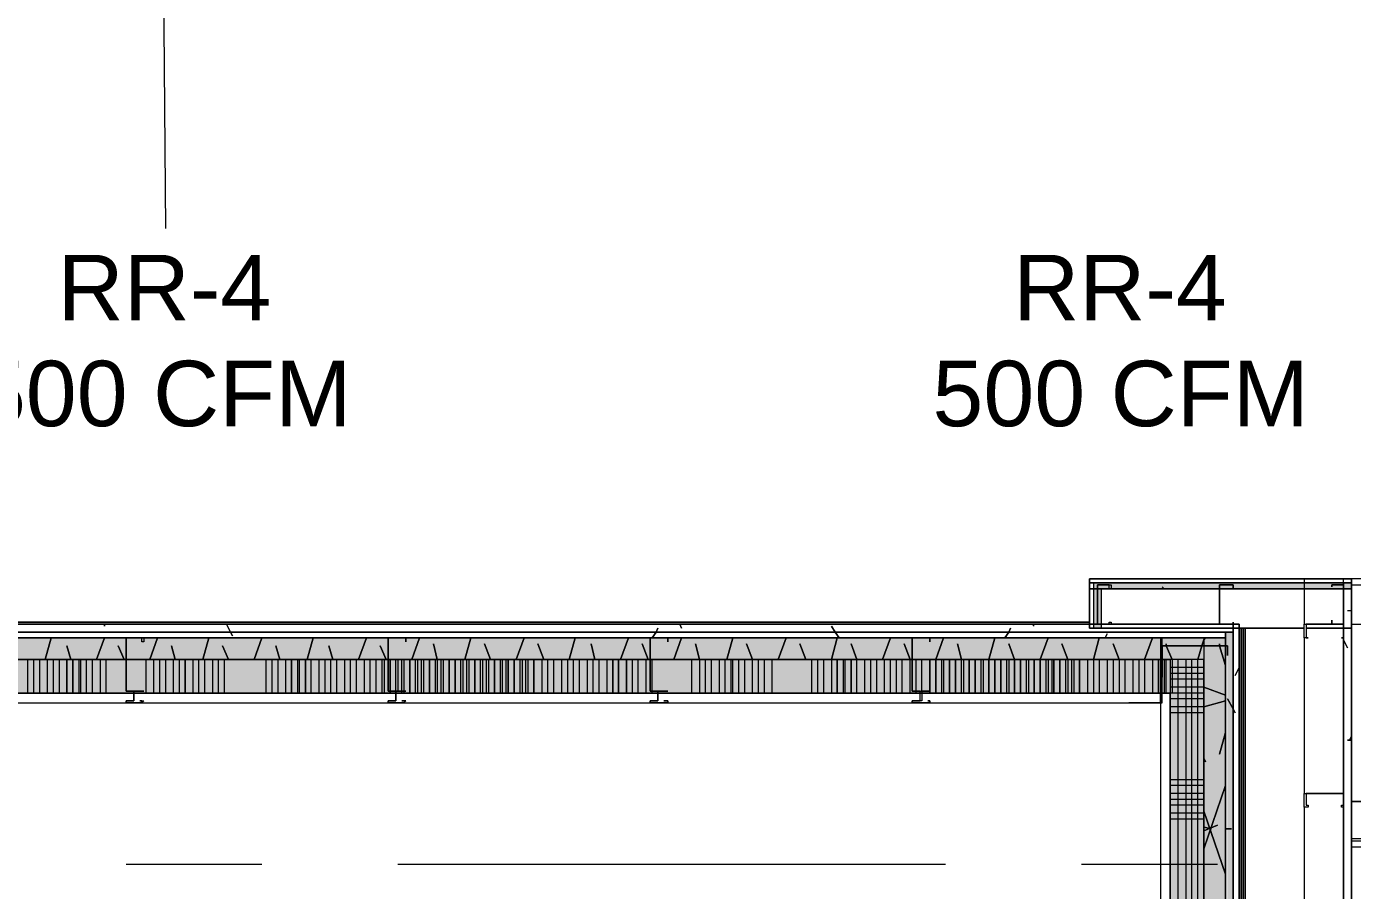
# Model space of a CAD drawing. Header units: metres. Extents: x 98 to 337, y -7 to 53.
# Drawn here: x 135.703 to 138.786, y 34.985 to 36.995 of the extents above; entities that cross this region are included whole.
import ezdxf

# ---------------------------------------------------------------- set-up
doc = ezdxf.new("R2010")
doc.units = ezdxf.units.M
doc.layers.add('PDF_Geometry', color=7, linetype='Continuous', lineweight=0, true_color=0xaaaaaa)
doc.layers.add('PDF_Solid Fills', color=7, linetype='Continuous', lineweight=0, true_color=0xffffff)
doc.layers.add('PDF_Text', color=7, linetype='Continuous', lineweight=0)
doc.styles.add('PDF Helvetica', font='')
doc.styles.get('PDF Helvetica').set_extended_font_data('Helvetica')

msp = doc.modelspace()

# ---------------------------------------------------------------- hatches: boundary and pattern name
at = {"layer": 'PDF_Solid Fills', "lineweight": 0, "transparency": 33554559}
for points in [[(138.2021, 35.6869), (138.784, 35.6869), (138.784, 35.7007), (138.1838, 35.7007), (138.1838, 35.5953), (138.2021, 35.5953)], [(138.4954, 25.4331), (138.5091, 25.4331), (138.5091, 35.5861), (138.4908, 35.5861), (138.4908, 35.5541), (138.4954, 35.5541)]]:
    msp.add_hatch(color=256, dxfattribs=at).paths.add_polyline_path(points)
h = msp.add_hatch(color=256, dxfattribs=at)
h.paths.add_polyline_path([(138.3396, 35.522), (138.3396, 35.5724), (135.3065, 35.5724), (135.3065, 35.522)])
h.paths.add_polyline_path([(138.3441, 35.5724), (138.3441, 35.522), (138.4404, 35.522), (138.4404, 35.5724)])
h = msp.add_hatch(color=256, dxfattribs=at)
h.paths.add_polyline_path([(138.3396, 35.522), (138.3396, 35.5724), (135.3065, 35.5724), (135.3065, 35.522)])
h.paths.add_polyline_path([(138.3441, 35.5724), (138.3441, 35.522), (138.4404, 35.522), (138.4404, 35.5724)])
h = msp.add_hatch(color=256, dxfattribs=at)
h.paths.add_polyline_path([(138.4495, 32.718), (138.4404, 32.7134), (138.4404, 32.6722), (138.4495, 32.6722), (138.4404, 32.6676), (138.4404, 31.5222), (138.4908, 31.5222), (138.4908, 35.5724), (138.4404, 35.5724), (138.4404, 34.0605), (138.4495, 34.0605), (138.4404, 34.0559), (138.4404, 34.0147), (138.4495, 34.0147), (138.4404, 34.0101), (138.4404, 32.718)])
h.paths.add_polyline_path([(138.4495, 27.055), (138.4404, 27.0504), (138.4404, 25.4835), (138.4908, 25.4835), (138.4908, 27.0962), (138.4404, 27.0962), (138.4404, 27.055)])
h.paths.add_polyline_path([(138.4495, 29.8774), (138.4404, 29.8728), (138.4404, 28.4433), (138.4495, 28.4433), (138.4404, 28.4387), (138.4404, 28.3975), (138.4495, 28.3975), (138.4404, 28.3929), (138.4404, 27.1008), (138.4908, 27.1008), (138.4908, 31.5176), (138.4404, 31.5176), (138.4404, 31.261), (138.4495, 31.261), (138.4404, 31.2565), (138.4404, 31.2152), (138.4495, 31.2152), (138.4404, 31.2107), (138.4404, 29.9232), (138.4495, 29.9232), (138.4404, 29.9186), (138.4404, 29.8774)])
h = msp.add_hatch(color=256, dxfattribs=at)
h.paths.add_polyline_path([(138.4495, 32.718), (138.4404, 32.7134), (138.4404, 32.6722), (138.4495, 32.6722), (138.4404, 32.6676), (138.4404, 31.5222), (138.4908, 31.5222), (138.4908, 35.5724), (138.4404, 35.5724), (138.4404, 34.0605), (138.4495, 34.0605), (138.4404, 34.0559), (138.4404, 34.0147), (138.4495, 34.0147), (138.4404, 34.0101), (138.4404, 32.718)])
h.paths.add_polyline_path([(138.4495, 27.055), (138.4404, 27.0504), (138.4404, 25.4835), (138.4908, 25.4835), (138.4908, 27.0962), (138.4404, 27.0962), (138.4404, 27.055)])
h.paths.add_polyline_path([(138.4495, 29.8774), (138.4404, 29.8728), (138.4404, 28.4433), (138.4495, 28.4433), (138.4404, 28.4387), (138.4404, 28.3975), (138.4495, 28.3975), (138.4404, 28.3929), (138.4404, 27.1008), (138.4908, 27.1008), (138.4908, 31.5176), (138.4404, 31.5176), (138.4404, 31.261), (138.4495, 31.261), (138.4404, 31.2565), (138.4404, 31.2152), (138.4495, 31.2152), (138.4404, 31.2107), (138.4404, 29.9232), (138.4495, 29.9232), (138.4404, 29.9186), (138.4404, 29.8774)])
h = msp.add_hatch(color=256, dxfattribs=at)
h.paths.add_polyline_path([(138.3396, 35.4441), (138.3396, 35.522), (135.3065, 35.522), (135.3065, 35.4441)])
h.paths.add_polyline_path([(138.3625, 35.4441), (138.3625, 35.522), (138.3441, 35.522), (138.3441, 35.4441)])
h = msp.add_hatch(color=256, dxfattribs=at)
h.paths.add_polyline_path([(138.3396, 35.4441), (138.3396, 35.522), (135.3065, 35.522), (135.3065, 35.4441)])
h.paths.add_polyline_path([(138.3625, 35.4441), (138.3625, 35.522), (138.3441, 35.522), (138.3441, 35.4441)])
h = msp.add_hatch(color=256, dxfattribs=at)
h.paths.add_polyline_path([(138.4175, 29.9232), (138.4404, 29.9232), (138.4404, 31.2107), (138.4175, 31.2152), (138.4404, 31.2152), (138.4404, 31.2565), (138.4175, 31.261), (138.4404, 31.261), (138.4404, 32.6676), (138.4175, 32.6722), (138.4404, 32.6722), (138.4404, 32.7134), (138.4175, 32.718), (138.4404, 32.718), (138.4404, 34.0101), (138.4175, 34.0147), (138.4404, 34.0147), (138.4404, 34.0559), (138.4175, 34.0605), (138.4404, 34.0605), (138.4404, 35.522), (138.3625, 35.522), (138.3625, 27.1008), (138.4404, 27.1008), (138.4404, 28.3929), (138.4175, 28.3975), (138.4404, 28.3975), (138.4404, 28.4387), (138.4175, 28.4433), (138.4404, 28.4433), (138.4404, 29.8728), (138.4175, 29.8774), (138.4404, 29.8774), (138.4404, 29.9186)])
h.paths.add_polyline_path([(138.4404, 27.0962), (138.3625, 27.0962), (138.3625, 25.5569), (138.4404, 25.5569), (138.4404, 27.0504), (138.4175, 27.055), (138.4404, 27.055)])
h = msp.add_hatch(color=256, dxfattribs=at)
h.paths.add_polyline_path([(138.4175, 29.9232), (138.4404, 29.9232), (138.4404, 31.2107), (138.4175, 31.2152), (138.4404, 31.2152), (138.4404, 31.2565), (138.4175, 31.261), (138.4404, 31.261), (138.4404, 32.6676), (138.4175, 32.6722), (138.4404, 32.6722), (138.4404, 32.7134), (138.4175, 32.718), (138.4404, 32.718), (138.4404, 34.0101), (138.4175, 34.0147), (138.4404, 34.0147), (138.4404, 34.0559), (138.4175, 34.0605), (138.4404, 34.0605), (138.4404, 35.522), (138.3625, 35.522), (138.3625, 27.1008), (138.4404, 27.1008), (138.4404, 28.3929), (138.4175, 28.3975), (138.4404, 28.3975), (138.4404, 28.4387), (138.4175, 28.4433), (138.4404, 28.4433), (138.4404, 29.8728), (138.4175, 29.8774), (138.4404, 29.8774), (138.4404, 29.9186)])
h.paths.add_polyline_path([(138.4404, 27.0962), (138.3625, 27.0962), (138.3625, 25.5569), (138.4404, 25.5569), (138.4404, 27.0504), (138.4175, 27.055), (138.4404, 27.055)])

# ---------------------------------------------------------------- linework, layer by layer
at = {"layer": 'PDF_Geometry', "lineweight": 0}
for points in [[(136.0213, 37.089), (136.0259, 36.5254)], [(138.6741, 35.5953), (138.2021, 35.5953), (138.1838, 35.5953), (138.1746, 35.5953), (138.1746, 35.7007), (138.1746, 35.7099), (138.6741, 35.7099), (138.6741, 35.6045)], [(138.7841, 35.6045), (138.7841, 35.5953), (138.7841, 35.6869), (138.7841, 35.7007), (138.7841, 35.7099), (138.1746, 35.7099), (138.1746, 35.6961), (138.1746, 35.6045), (138.1746, 35.6961), (138.1746, 35.7099), (138.7841, 35.7099)], [(138.7657, 35.7099), (138.7841, 35.7099), (138.7841, 34.2941), (138.7703, 34.2941), (138.7657, 34.2941), (138.7657, 35.7099), (138.6741, 35.7099), (138.7841, 35.7099), (138.7841, 35.7007), (138.1838, 35.7007), (138.1838, 35.6869), (138.1838, 35.5953)], [(138.7841, 35.6869), (138.7841, 35.5953), (138.7841, 35.7099), (138.7657, 35.7099), (138.6741, 35.7099)], [(138.7841, 35.7099), (138.7841, 35.6869), (138.7841, 35.7099)], [(138.7703, 26.8397), (138.7703, 34.2941), (138.7657, 34.2941), (138.7657, 35.5953), (138.6787, 35.5953), (138.7657, 35.5953), (138.7841, 35.5953), (138.7841, 35.6869), (138.7657, 35.6869), (138.477, 35.6869), (138.193, 35.6869), (138.1746, 35.6869), (138.1746, 35.5953), (138.6741, 35.5953)], [(138.7841, 35.7007), (138.7841, 35.6869), (138.7657, 35.6869), (138.477, 35.6869), (138.2021, 35.6869), (138.2021, 35.6045), (138.2021, 35.5953)], [(138.4954, 35.6961), (138.5, 35.6961)], [(138.7841, 35.6961), (141.4597, 35.6961)], [(138.7749, 35.6365), (138.7841, 35.6365)], [(133.1577, 25.4148), (133.1577, 25.5247), (133.9687, 25.5247), (133.9687, 25.4148), (138.5092, 25.4148), (138.5092, 25.4331), (138.5092, 25.5843), (138.5092, 35.5861), (138.4908, 35.5861), (138.3396, 35.5861), (135.3065, 35.5861), (138.4908, 35.5861), (138.4908, 35.5724), (138.3441, 35.5724), (138.4404, 35.5724), (138.4404, 35.5541), (138.4404, 35.522), (138.3441, 35.522), (138.3625, 35.522), (138.3625, 35.4441), (138.3441, 35.4441), (138.3625, 35.4441), (138.3625, 34.9035), (138.3625, 34.8531)], [(138.3396, 35.6045), (135.3065, 35.6045), (137.9914, 35.6045), (135.3065, 35.6045), (135.3065, 35.6091), (138.1746, 35.6091), (135.3065, 35.6091), (135.3065, 35.6045)], [(138.5228, 25.5843), (138.5228, 35.6045), (138.3396, 35.6045), (135.3065, 35.6045), (135.3065, 35.5541), (135.3065, 35.4212), (135.334, 35.4212), (138.3396, 35.4212), (138.3396, 34.9356), (135.8884, 34.9356), (135.8884, 34.9172), (135.8884, 34.7523), (135.8884, 26.1433)], [(135.3065, 35.5861), (135.3065, 35.5724), (135.334, 35.5724), (135.9342, 35.5724), (136.5436, 35.5724), (137.1529, 35.5724), (137.7623, 35.5724), (138.3396, 35.5724), (137.7623, 35.5724), (137.1529, 35.5724), (136.5436, 35.5724), (135.9342, 35.5724), (135.334, 35.5724), (135.3065, 35.5724), (135.3065, 35.5541), (135.3065, 35.522), (135.334, 35.522), (138.3396, 35.522)], [(138.5228, 25.5843), (138.5228, 35.6045), (138.5092, 35.6045), (138.3396, 35.6045), (138.5092, 35.6045)], [(138.3441, 35.5724), (138.4404, 35.5724), (138.4908, 35.5724), (138.4908, 35.5541), (138.4908, 34.963), (138.4908, 34.3491), (138.4908, 34.0238), (138.4908, 33.419), (138.4908, 32.7043), (138.4908, 32.1316), (138.4908, 31.5222), (138.4908, 32.1316), (138.4908, 32.7043), (138.4908, 33.419), (138.4908, 34.0238), (138.4908, 34.3491), (138.4908, 34.963), (138.4908, 35.5541), (138.4908, 35.5861), (138.5092, 35.5861), (138.5092, 25.4331)], [(138.5228, 35.6045), (138.5228, 25.401), (138.5228, 35.6045)], [(138.5228, 34.427), (138.5228, 35.5953), (138.5228, 34.427)], [(138.6741, 28.3791), (138.6741, 27.9759), (138.6741, 27.5682), (138.6741, 27.165), (138.6741, 26.8397), (138.7841, 26.8397), (138.7841, 34.2941), (138.7841, 35.5953), (138.7657, 35.5953), (138.6787, 35.5953)], [(138.7841, 34.2941), (138.7841, 35.5953), (138.7841, 34.2941)], [(138.3396, 35.5724), (137.7623, 35.5724), (137.1529, 35.5724), (136.5436, 35.5724), (135.9342, 35.5724), (135.334, 35.5724), (135.3065, 35.5724)], [(138.4908, 31.5222), (138.4908, 32.1316), (138.4908, 32.7043), (138.4908, 33.419), (138.4908, 34.0238), (138.4908, 34.3491), (138.4908, 34.963), (138.4908, 35.5541), (138.4908, 35.5724), (138.4404, 35.5724), (138.4404, 35.5541), (138.4404, 34.0605), (138.4404, 35.522), (138.3625, 35.522), (138.3441, 35.522)], [(138.6741, 35.5724), (138.6741, 35.2105)], [(138.6741, 35.5724), (138.6741, 35.2105)], [(138.3396, 35.5403), (138.3441, 35.5403)], [(135.3065, 35.522), (135.334, 35.522), (138.3396, 35.522), (135.334, 35.522), (135.3065, 35.522), (135.3065, 35.4441), (135.334, 35.4441), (138.3396, 35.4441), (135.334, 35.4441), (135.3065, 35.4441)], [(135.7051, 35.522), (135.7051, 35.4441)], [(135.7189, 35.522), (135.7189, 35.4441)], [(135.7326, 35.522), (135.7326, 35.4441)], [(135.751, 35.522), (135.751, 35.4441)], [(135.7647, 35.522), (135.7647, 35.4441)], [(135.7784, 35.522), (135.7784, 35.4441)], [(135.8242, 35.522), (135.8242, 35.4441)], [(135.8288, 35.4441), (135.8288, 35.522)], [(135.8426, 35.4441), (135.8426, 35.522)], [(135.8563, 35.4441), (135.8563, 35.522)], [(135.8746, 35.4441), (135.8746, 35.522)], [(135.8884, 35.4441), (135.8884, 35.522)], [(135.98, 35.522), (135.98, 35.4441)], [(135.9983, 35.522), (135.9983, 35.4441)], [(136.0121, 35.522), (136.0121, 35.4441)], [(136.0259, 35.522), (136.0259, 35.4441)], [(136.0441, 35.522), (136.0441, 35.4441)], [(136.0579, 35.522), (136.0579, 35.4441)], [(136.09, 35.4441), (136.09, 35.522)], [(136.1037, 35.4441), (136.1037, 35.522)], [(136.1175, 35.4441), (136.1175, 35.522)], [(136.1358, 35.4441), (136.1358, 35.522)], [(136.1495, 35.4441), (136.1495, 35.522)], [(136.1633, 35.4441), (136.1633, 35.522)], [(136.2595, 35.522), (136.2595, 35.4441)], [(136.2732, 35.522), (136.2732, 35.4441)], [(136.287, 35.522), (136.287, 35.4441)], [(136.3054, 35.522), (136.3054, 35.4441)], [(136.3328, 35.522), (136.3328, 35.4441)], [(136.3374, 35.4441), (136.3374, 35.522)], [(136.3649, 35.4441), (136.3649, 35.522)], [(136.3832, 35.4441), (136.3832, 35.522)], [(136.397, 35.4441), (136.397, 35.522)], [(136.4107, 35.4441), (136.4107, 35.522)], [(136.4244, 35.4441), (136.4244, 35.522)], [(136.4428, 35.4441), (136.4428, 35.522)], [(136.4565, 35.4441), (136.4565, 35.522)], [(136.4703, 35.4441), (136.4703, 35.522)], [(136.4886, 35.4441), (136.4886, 35.522)], [(136.5023, 35.4441), (136.5023, 35.522)], [(136.5161, 35.4441), (136.5161, 35.522)], [(136.5298, 35.4441), (136.5298, 35.522)], [(136.5344, 35.522), (136.5344, 35.4441)], [(136.5619, 35.4487), (136.5619, 35.522)], [(136.5665, 35.522), (136.5665, 35.4487)], [(136.5757, 35.4441), (136.5757, 35.522)], [(136.5803, 35.522), (136.5803, 35.4441)], [(136.5939, 35.4441), (136.5939, 35.522)], [(136.6077, 35.4441), (136.6077, 35.522)], [(136.6123, 35.522), (136.6123, 35.4441)], [(136.6215, 35.4441), (136.6215, 35.522)], [(136.6261, 35.522), (136.6261, 35.4441)], [(136.6535, 35.4441), (136.6535, 35.522)], [(136.6581, 35.522), (136.6581, 35.4441)], [(136.6673, 35.4441), (136.6673, 35.522)], [(136.6719, 35.522), (136.6719, 35.4441)], [(136.7131, 35.4441), (136.7131, 35.522)], [(136.7177, 35.522), (136.7177, 35.4441)], [(136.7268, 35.4441), (136.7268, 35.522)], [(136.7314, 35.522), (136.7314, 35.4441)], [(136.7589, 35.4441), (136.7589, 35.522)], [(136.7635, 35.522), (136.7635, 35.4441)], [(136.7727, 35.4441), (136.7727, 35.522)], [(136.7772, 35.522), (136.7772, 35.4441)], [(136.8047, 35.4441), (136.8047, 35.522)], [(136.8093, 35.522), (136.8093, 35.4441)], [(136.8185, 35.4441), (136.8185, 35.522)], [(136.8506, 35.4441), (136.8506, 35.522)], [(136.8552, 35.522), (136.8552, 35.4441)], [(136.8643, 35.4441), (136.8643, 35.522)], [(136.8689, 35.522), (136.8689, 35.4441)], [(136.901, 35.522), (136.901, 35.4441)], [(136.9147, 35.522), (136.9147, 35.4441)], [(136.9284, 35.522), (136.9284, 35.4441)], [(136.9468, 35.522), (136.9468, 35.4441)], [(136.9605, 35.522), (136.9605, 35.4441)], [(136.9742, 35.522), (136.9742, 35.4441)], [(136.988, 35.522), (136.988, 35.4441)], [(137.0063, 35.522), (137.0063, 35.4441)], [(137.0201, 35.522), (137.0201, 35.4441)], [(137.0338, 35.522), (137.0338, 35.4441)], [(137.0521, 35.522), (137.0521, 35.4441)], [(137.1117, 35.4441), (137.1117, 35.522)], [(137.1255, 35.4441), (137.1255, 35.522)], [(137.1438, 35.4441), (137.1438, 35.522)], [(137.1575, 35.4441), (137.1575, 35.522)], [(137.2491, 35.522), (137.2491, 35.4441)], [(137.2675, 35.522), (137.2675, 35.4441)], [(137.2812, 35.522), (137.2812, 35.4441)], [(137.295, 35.522), (137.295, 35.4441)], [(137.3133, 35.522), (137.3133, 35.4441)], [(137.327, 35.522), (137.327, 35.4441)], [(137.3408, 35.522), (137.3408, 35.4441)], [(137.3453, 35.4441), (137.3453, 35.522)], [(137.3591, 35.4441), (137.3591, 35.522)], [(137.3729, 35.4441), (137.3729, 35.522)], [(137.3912, 35.4441), (137.3912, 35.522)], [(137.405, 35.4441), (137.405, 35.522)], [(137.4187, 35.4441), (137.4187, 35.522)], [(137.437, 35.4441), (137.437, 35.522)], [(137.5286, 35.522), (137.5286, 35.4441)], [(137.5424, 35.522), (137.5424, 35.4441)], [(137.5561, 35.522), (137.5561, 35.4441)], [(137.5745, 35.522), (137.5745, 35.4441)], [(137.6019, 35.522), (137.6019, 35.4441)], [(137.6065, 35.4441), (137.6065, 35.522)], [(137.634, 35.4441), (137.634, 35.522)], [(137.6523, 35.4441), (137.6523, 35.522)], [(137.6661, 35.4441), (137.6661, 35.522)], [(137.6799, 35.4441), (137.6799, 35.522)], [(137.6981, 35.4441), (137.6981, 35.522)], [(137.7119, 35.4441), (137.7119, 35.522)], [(137.7257, 35.4441), (137.7257, 35.522)], [(137.7394, 35.4441), (137.7394, 35.522)], [(137.7577, 35.4441), (137.7577, 35.522)], [(137.7715, 35.4441), (137.7715, 35.522)], [(137.7852, 35.4487), (137.7852, 35.522)], [(137.831, 35.4441), (137.831, 35.522)], [(137.8356, 35.522), (137.8356, 35.4441)], [(137.8631, 35.4441), (137.8631, 35.522)], [(137.8768, 35.4441), (137.8768, 35.522)], [(137.8814, 35.522), (137.8814, 35.4441)], [(137.9227, 35.4441), (137.9227, 35.522)], [(137.9272, 35.522), (137.9272, 35.4441)], [(137.9822, 35.4441), (137.9822, 35.522)], [(137.9868, 35.522), (137.9868, 35.4441)], [(138.028, 35.4441), (138.028, 35.522)], [(138.0326, 35.522), (138.0326, 35.4441)], [(138.0738, 35.4441), (138.0738, 35.522)], [(138.0784, 35.522), (138.0784, 35.4441)], [(138.0876, 35.4441), (138.0876, 35.522)], [(138.1197, 35.4441), (138.1197, 35.522)], [(138.1243, 35.522), (138.1243, 35.4441)], [(138.1334, 35.4441), (138.1334, 35.522)], [(138.138, 35.522), (138.138, 35.4441)], [(138.17, 35.522), (138.17, 35.4441)], [(138.1838, 35.522), (138.1838, 35.4441)], [(138.1976, 35.522), (138.1976, 35.4441)], [(138.2159, 35.522), (138.2159, 35.4441)], [(138.2297, 35.522), (138.2297, 35.4441)], [(138.2434, 35.522), (138.2434, 35.4441)], [(138.2571, 35.522), (138.2571, 35.4441)], [(138.2755, 35.522), (138.2755, 35.4441)], [(138.2892, 35.522), (138.2892, 35.4441)], [(138.3029, 35.522), (138.3029, 35.4441)], [(138.3213, 35.522), (138.3213, 35.4441)], [(138.3487, 35.522), (138.3487, 35.4441)], [(138.3533, 35.4441), (138.3533, 35.522)], [(138.4404, 35.522), (138.3625, 35.522)], [(138.4404, 34.0605), (138.4404, 35.522), (138.3625, 35.522), (138.3625, 34.0238), (138.3625, 32.7043), (138.3625, 31.2243), (138.3625, 29.9094), (138.3625, 28.3975), (138.3625, 27.1008)], [(138.4404, 35.5036), (138.3625, 35.5036)], [(138.3671, 35.522), (138.3671, 35.4441)], [(138.3808, 31.5222), (138.3808, 32.1316), (138.3808, 32.7043), (138.3808, 33.419), (138.3808, 34.0238), (138.3808, 34.3491), (138.3808, 34.963), (138.3808, 35.522)], [(138.3992, 31.5222), (138.3992, 32.1316), (138.3992, 32.7043), (138.3992, 33.419), (138.3992, 34.0238), (138.3992, 34.3491), (138.3992, 34.963), (138.3992, 35.522)], [(138.4129, 31.5222), (138.4129, 32.1316), (138.4129, 33.419), (138.4129, 34.3491), (138.4129, 34.963), (138.4129, 35.522)], [(138.4267, 34.0605), (138.4267, 35.522)], [(138.4404, 35.4899), (138.3625, 35.4899)], [(138.4404, 35.4762), (138.3625, 35.4762)], [(138.3396, 35.4441), (138.3396, 35.4212), (138.3396, 34.9035), (138.3625, 34.9035), (138.3625, 35.4441), (138.3441, 35.4441)], [(138.4404, 35.4579), (138.3625, 35.4579)], [(138.4404, 35.4441), (138.3625, 35.4441)], [(138.4404, 35.4304), (138.3625, 35.4304)], [(138.4404, 35.412), (138.3625, 35.412)], [(138.4404, 35.3983), (138.3625, 35.3983)], [(138.4404, 35.2425), (138.3625, 35.2425)], [(138.4404, 35.2287), (138.3625, 35.2287)], [(138.4404, 35.2105), (138.3625, 35.2105)], [(138.4404, 35.1967), (138.3625, 35.1967)], [(138.4404, 35.183), (138.3625, 35.183)], [(138.4404, 35.1647), (138.3625, 35.1647)], [(138.6741, 35.1784), (138.6741, 34.8302)], [(138.6741, 35.1784), (138.6741, 34.8302)], [(138.4404, 35.1509), (138.3625, 35.1509)], [(136.2503, 35.0455), (135.9342, 35.0455)], [(137.8402, 35.0455), (136.5665, 35.0455)], [(138.4725, 35.0455), (138.1563, 35.0455)]]:
    msp.add_lwpolyline(points, dxfattribs=at)
for points in [[(138.7841, 35.7099), (138.1746, 35.7099), (138.1746, 35.7007), (138.7841, 35.7007)], [(141.4597, 35.7099), (138.7841, 35.7099), (138.7841, 35.6045), (141.4597, 35.6045)], [(138.1746, 35.7007), (138.1746, 35.6869), (138.193, 35.6869), (138.477, 35.6869), (138.7657, 35.6869), (138.7841, 35.6869), (138.7841, 35.7007)], [(138.193, 35.6045), (138.193, 35.6961), (138.2251, 35.6961), (138.2251, 35.6869), (138.2205, 35.6869), (138.2205, 35.6961), (138.193, 35.6961), (138.193, 35.6045), (138.2205, 35.6045), (138.2205, 35.6091), (138.2251, 35.6091), (138.2251, 35.6045)], [(138.3441, 35.6915), (138.3487, 35.6869)], [(138.477, 35.6045), (138.477, 35.6961), (138.5092, 35.6961), (138.5092, 35.6869), (138.5092, 35.6961), (138.477, 35.6961), (138.477, 35.6045), (138.5092, 35.6045)], [(138.7382, 35.6915), (138.7382, 35.6961)], [(138.7657, 35.6961), (138.7657, 35.6045), (138.7382, 35.6045), (138.7382, 35.6137), (138.7382, 35.6045), (138.7657, 35.6045), (138.7657, 35.6961), (138.7382, 35.6961)], [(138.7841, 35.6869), (138.7841, 35.7007), (138.7657, 35.7007), (138.7657, 35.6869)], [(135.3065, 35.6045), (135.3065, 35.5861), (138.5092, 35.5861), (138.5092, 35.6045), (135.3065, 35.6045), (138.5228, 35.6045)], [(135.8838, 35.5999), (135.8838, 35.6045)], [(136.1679, 35.6045), (136.177, 35.5861), (136.1816, 35.577), (136.177, 35.5861)], [(137.1667, 35.5861), (137.1713, 35.5953), (137.1667, 35.5861), (137.1575, 35.5724)], [(137.2217, 35.6045), (137.2263, 35.5953)], [(137.5745, 35.5999), (137.5836, 35.5861), (137.5928, 35.5724), (137.5836, 35.5861)], [(137.9868, 35.5861), (137.9914, 35.5953), (137.9868, 35.5861), (137.9776, 35.5724)], [(138.0418, 35.6045), (138.0464, 35.5999)], [(138.5092, 35.6091), (138.5092, 35.6045)], [(138.5092, 35.6045), (138.5092, 25.4148), (138.5228, 25.4148), (138.5228, 35.6045)], [(138.5228, 34.427), (138.5228, 35.5953)], [(138.5274, 35.5953), (138.5274, 34.427)], [(138.5274, 35.5953), (138.5274, 34.427)], [(138.532, 35.5953), (138.532, 34.427)], [(138.5366, 35.5953), (138.5366, 34.427)], [(138.6741, 35.6045), (138.6787, 35.6045), (138.7657, 35.6045), (138.7657, 35.5724), (138.7611, 35.5724), (138.7657, 35.5724), (138.7657, 35.6045), (138.6787, 35.6045), (138.6787, 35.5724), (138.6832, 35.5724), (138.6741, 35.5724)], [(138.7841, 34.2941), (138.7841, 35.5953), (138.7657, 35.5953), (138.7657, 34.2941)], [(135.7601, 35.5724), (135.7464, 35.522)], [(135.7968, 35.5541), (135.8059, 35.522)], [(135.8838, 35.5724), (135.8654, 35.522)], [(135.9159, 35.5541), (135.9297, 35.522)], [(135.9525, 35.4487), (135.9525, 35.4258), (135.9342, 35.4258), (135.9342, 35.4212), (135.9708, 35.4212), (135.9708, 35.4258), (135.9663, 35.4258), (135.9708, 35.4258), (135.9754, 35.4258), (135.9708, 35.4212), (135.9342, 35.4212), (135.9342, 35.4258), (135.9525, 35.4258), (135.9525, 35.4487), (135.9342, 35.4487), (135.9342, 35.5724), (135.9708, 35.5724), (135.9754, 35.5724), (135.9754, 35.5633), (135.9708, 35.5633), (135.9708, 35.5724), (135.9342, 35.5724), (135.9342, 35.4487), (135.9754, 35.4487)], [(136.0075, 35.5724), (135.9892, 35.522)], [(136.0396, 35.5541), (136.0487, 35.522)], [(136.1267, 35.5724), (136.1129, 35.522)], [(136.1587, 35.5541), (136.1725, 35.522)], [(136.2503, 35.5724), (136.232, 35.522)], [(136.2824, 35.5541), (136.2916, 35.522)], [(136.3694, 35.5724), (136.3557, 35.522)], [(136.4061, 35.5541), (136.4152, 35.522)], [(136.4932, 35.5724), (136.4749, 35.522)], [(136.5252, 35.5541), (136.539, 35.522)], [(136.5619, 35.4487), (136.5619, 35.4258), (136.5436, 35.4258), (136.5436, 35.4212), (136.5803, 35.4212), (136.5848, 35.4258), (136.5803, 35.4258), (136.5757, 35.4258), (136.5803, 35.4258), (136.5848, 35.4258), (136.5803, 35.4212), (136.5436, 35.4212), (136.5436, 35.4258), (136.5619, 35.4258), (136.5619, 35.4487), (136.5436, 35.4487), (136.5436, 35.5724), (136.5803, 35.5724), (136.5848, 35.5724), (136.5848, 35.5633), (136.5848, 35.5724), (136.5803, 35.5724), (136.5436, 35.5724), (136.5436, 35.4487), (136.5848, 35.4487)], [(136.6169, 35.5724), (136.5985, 35.522)], [(136.6489, 35.5587), (136.6581, 35.522)], [(136.736, 35.5724), (136.7223, 35.522)], [(136.7681, 35.5587), (136.7818, 35.522)], [(136.8597, 35.5724), (136.8414, 35.522)], [(136.8918, 35.5587), (136.9056, 35.522)], [(136.9788, 35.5724), (136.9651, 35.522)], [(137.0155, 35.5587), (137.0247, 35.522)], [(137.1025, 35.5724), (137.0842, 35.522)], [(137.1346, 35.5587), (137.1483, 35.522)], [(137.1713, 35.4487), (137.1713, 35.4258), (137.1529, 35.4258), (137.1529, 35.4212), (137.1941, 35.4212), (137.1941, 35.4258), (137.185, 35.4258), (137.1941, 35.4258), (137.1941, 35.4212), (137.1529, 35.4212), (137.1529, 35.4258), (137.1713, 35.4258), (137.1713, 35.4487), (137.1529, 35.4487), (137.1529, 35.5724), (137.1896, 35.5724), (137.1941, 35.5724), (137.1941, 35.5633), (137.1941, 35.5724), (137.1896, 35.5724), (137.1529, 35.5724), (137.1529, 35.4487), (137.1941, 35.4487)], [(137.2263, 35.5724), (137.2079, 35.522)], [(137.2583, 35.5587), (137.2675, 35.522)], [(137.3453, 35.5724), (137.3316, 35.522)], [(137.3774, 35.5587), (137.3912, 35.522)], [(137.469, 35.5724), (137.4508, 35.522)], [(137.5012, 35.5587), (137.5149, 35.522)], [(137.5882, 35.5724), (137.5745, 35.522)], [(137.6202, 35.5587), (137.634, 35.522)], [(137.7119, 35.5724), (137.6936, 35.522)], [(137.7439, 35.5587), (137.7577, 35.522)], [(137.7852, 35.4487), (137.7852, 35.4258), (137.7806, 35.4258), (137.7623, 35.4258), (137.7623, 35.4212), (137.8035, 35.4212), (137.8035, 35.4258), (137.7989, 35.4258), (137.8035, 35.4258), (137.8035, 35.4212), (137.7623, 35.4212), (137.7623, 35.4258), (137.7806, 35.4258), (137.7806, 35.4487), (137.7623, 35.4487), (137.7623, 35.5724), (137.8035, 35.5724), (137.8035, 35.5633), (137.8035, 35.5724), (137.7623, 35.5724), (137.7623, 35.4487), (137.8035, 35.4487)], [(137.8356, 35.5724), (137.8173, 35.522)], [(137.8677, 35.5587), (137.8768, 35.522)], [(137.9548, 35.5724), (137.941, 35.522)], [(137.9868, 35.5587), (138.0006, 35.522)], [(138.0784, 35.5724), (138.0601, 35.522)], [(138.1105, 35.5587), (138.1243, 35.522)], [(138.1976, 35.5724), (138.1838, 35.522)], [(138.2113, 35.5724), (138.2159, 35.5816)], [(138.2297, 35.5587), (138.2434, 35.522)], [(138.3441, 35.5724), (138.3167, 35.5724), (138.3396, 35.5724), (138.3396, 35.4212), (138.2663, 35.4212), (138.3441, 35.4212)], [(138.3213, 35.5724), (138.3029, 35.522)], [(138.3441, 35.5541), (138.3441, 35.4808), (138.3441, 35.5541), (138.4954, 35.5541)], [(138.3533, 35.5587), (138.3533, 35.5541), (138.3671, 35.522), (138.3533, 35.5541)], [(138.4449, 35.5724), (138.4404, 35.5678), (138.4358, 35.5541), (138.4267, 35.522), (138.4358, 35.5541), (138.4404, 35.5678)], [(138.477, 35.5587), (138.477, 35.5541), (138.4908, 35.5082), (138.477, 35.5541)], [(138.4954, 35.5312), (138.4954, 35.5541)], [(138.7657, 35.5678), (138.7749, 35.5495)], [(135.7968, 35.522), (135.7968, 35.4441)], [(135.8105, 35.522), (135.8105, 35.4441)], [(136.0717, 35.522), (136.0717, 35.4441)], [(136.319, 35.522), (136.319, 35.4441)], [(136.3512, 35.522), (136.3512, 35.4441)], [(136.5481, 35.522), (136.5481, 35.4441)], [(136.5939, 35.522), (136.5939, 35.4441)], [(136.6398, 35.522), (136.6398, 35.4441)], [(136.6856, 35.522), (136.6856, 35.4441)], [(136.6993, 35.522), (136.6993, 35.4441)], [(136.7452, 35.522), (136.7452, 35.4441)], [(136.791, 35.522), (136.791, 35.4441)], [(136.823, 35.4441), (136.823, 35.522)], [(136.8368, 35.522), (136.8368, 35.4441)], [(136.8826, 35.522), (136.8826, 35.4441)], [(137.0659, 35.522), (137.0659, 35.4441)], [(137.0796, 35.522), (137.0796, 35.4441)], [(137.0979, 35.522), (137.0979, 35.4441)], [(137.5882, 35.522), (137.5882, 35.4441)], [(137.6202, 35.522), (137.6202, 35.4441)], [(137.8035, 35.522), (137.8035, 35.4441)], [(137.8173, 35.522), (137.8173, 35.4441)], [(137.8494, 35.522), (137.8494, 35.4441)], [(137.8631, 35.522), (137.8631, 35.4441)], [(137.8951, 35.522), (137.8951, 35.4441)], [(137.9089, 35.522), (137.9089, 35.4441)], [(137.941, 35.522), (137.941, 35.4441)], [(137.9548, 35.522), (137.9548, 35.4441)], [(137.9685, 35.522), (137.9685, 35.4441)], [(138.0006, 35.522), (138.0006, 35.4441)], [(138.0143, 35.522), (138.0143, 35.4441)], [(138.0464, 35.522), (138.0464, 35.4441)], [(138.0601, 35.522), (138.0601, 35.4441)], [(138.0922, 35.4441), (138.0922, 35.522)], [(138.1059, 35.522), (138.1059, 35.4441)], [(138.1518, 35.522), (138.1518, 35.4441)], [(138.335, 35.522), (138.335, 35.4441)], [(138.5137, 35.4854), (138.5228, 35.5036)], [(135.3065, 35.4441), (135.3065, 35.4212), (135.334, 35.4212), (138.3396, 35.4212), (138.3396, 35.4441), (135.334, 35.4441)], [(138.4404, 35.4579), (138.4908, 35.4396)], [(138.5092, 35.4074), (138.5137, 35.3983), (138.5092, 35.4074), (138.4954, 35.4304)], [(138.4908, 35.4258), (138.4404, 35.412)], [(138.4908, 35.3525), (138.477, 35.3021)], [(138.7795, 35.3342), (138.7841, 35.3433)], [(138.7841, 35.3342), (138.7749, 35.3342)], [(138.4404, 35.2929), (138.4449, 35.2838)], [(138.4908, 35.2287), (138.4404, 35.0821)], [(138.6741, 35.2105), (138.6787, 35.2105), (138.7657, 35.2105), (138.7657, 35.1784), (138.7611, 35.1784), (138.7611, 35.183), (138.7657, 35.183), (138.7657, 35.2105), (138.6787, 35.2105), (138.6787, 35.183), (138.6832, 35.183), (138.6832, 35.1784), (138.6741, 35.1784)], [(138.8161, 35.1921), (138.7841, 35.1921), (138.7841, 35.1051), (138.7841, 35.1005), (138.8161, 35.1005), (138.8161, 35.1097), (138.8161, 35.1051), (138.7841, 35.1051), (138.7841, 35.1921), (138.8161, 35.1921), (138.8161, 35.1875)], [(141.4597, 35.1921), (138.7841, 35.1921), (138.7841, 35.0867), (141.4597, 35.0867)], [(138.4404, 35.1692), (138.4908, 35.0226)], [(138.4725, 35.1371), (138.4404, 35.1234)], [(138.4404, 35.1325), (138.4587, 35.128)], [(138.5046, 35.128), (138.4908, 35.128)]]:
    msp.add_lwpolyline(points, close=True, dxfattribs=at)

# ---------------------------------------------------------------- texts
at = {"layer": 'PDF_Text', "lineweight": 0, "char_height": 0.15242, "attachment_point": 4, "style": 'PDF Helvetica'}
for s, insert in [('RR-4', (135.7751, 36.3875)), ('RR-4', (137.9973, 36.3875)), ('500 CFM', (135.5827, 36.1401)), ('500 CFM', (137.8095, 36.1401))]:
    msp.add_mtext(s, dxfattribs=dict(at, insert=insert))

doc.saveas('drawing.dxf')
